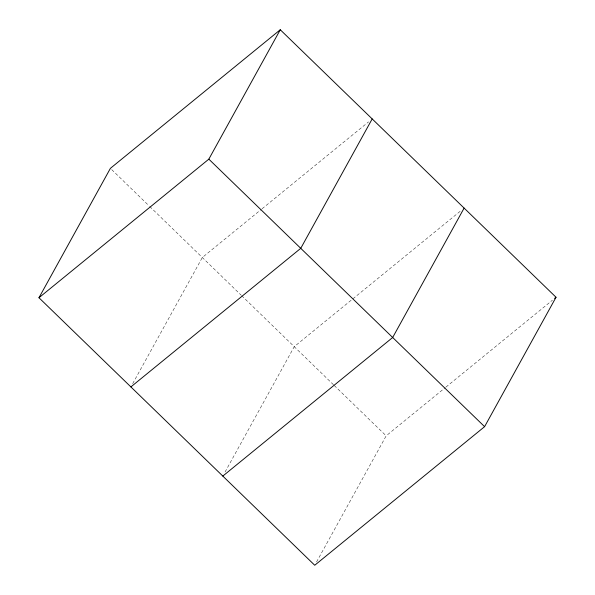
<?xml version="1.0" encoding="UTF-8"?>
<svg xmlns="http://www.w3.org/2000/svg" width="595" height="595" viewBox="0 0 595 595"><rect width="100%" height="100%" fill="white"/><g stroke="black" fill="none" stroke-linecap="round" stroke-linejoin="round"><path stroke-width="0.45" stroke-dasharray="2.98 2.23" d="M132.685 383.656L202.322 257.509L261.346 209.358M225.059 472.014L294.242 346.677L461.237 210.437M316.533 561.992L386.17 435.845L445.186 387.695M262.06 208.771L368.588 121.856M445.908 387.107L552.435 300.192M111.734 169.635L149.033 205.818M149.702 206.465L240.96 294.986M241.622 295.633L333.542 384.801M334.212 385.448L386.17 435.845"/><path stroke-width="0.89" d="M38.965 297.745L110.402 168.34L280.267 29.75L556.035 297.255L484.598 426.66L314.733 565.25L38.965 297.745L208.83 159.155L280.267 29.75M372.187 118.918L300.758 248.323L130.885 386.914M464.115 208.086L392.678 337.491L222.813 476.082M554.592 298.43L556.035 297.255M208.83 159.155L484.598 426.66"/></g></svg>
